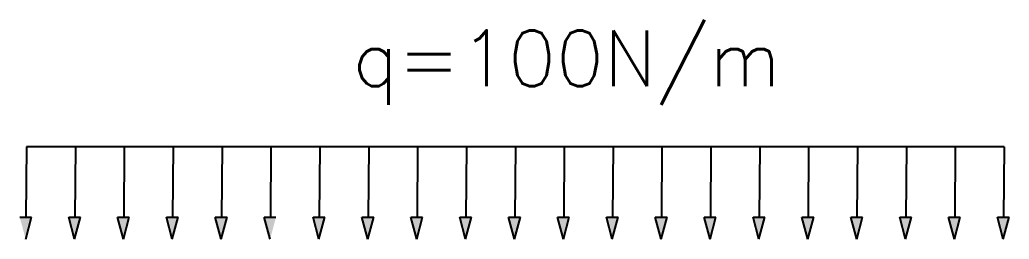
# Model space of a CAD drawing. Extents: x -3236 to -206, y -707 to -1.
# Drawn here: x -3236.3 to -3094.6, y -262.9 to -231.4 of the extents above; entities that cross this region are included whole.
import ezdxf

# ---------------------------------------------------------------- set-up
doc = ezdxf.new("R2010")
doc.units = 0
doc.header["$MEASUREMENT"] = 0
doc.styles.get("Standard").update_dxf_attribs({"font": 'txt.shx', "height": 8})

msp = doc.modelspace()

# ---------------------------------------------------------------- hatches: boundary and pattern name
h = msp.add_hatch(color=256)
h.dxf.hatch_style = 1
h.paths.add_polyline_path([(-3234.60295, -259.71602), (-3236.28962, -259.71602), (-3235.44628, -262.86339)])
h = msp.add_hatch(color=256)
h.dxf.hatch_style = 1
h.paths.add_polyline_path([(-3227.60295, -259.71602), (-3229.28962, -259.71602), (-3228.44628, -262.86339)])
h = msp.add_hatch(color=256)
h.dxf.hatch_style = 1
h.paths.add_polyline_path([(-3220.60295, -259.71602), (-3222.28962, -259.71602), (-3221.44628, -262.86339)])
h = msp.add_hatch(color=256)
h.dxf.hatch_style = 1
h.paths.add_polyline_path([(-3213.60295, -259.71602), (-3215.28962, -259.71602), (-3214.44628, -262.86339)])
h = msp.add_hatch(color=256)
h.dxf.hatch_style = 1
h.paths.add_polyline_path([(-3206.60295, -259.71602), (-3208.28962, -259.71602), (-3207.44628, -262.86339)])
h = msp.add_hatch(color=256)
h.dxf.hatch_style = 1
h.paths.add_polyline_path([(-3199.60295, -259.71602), (-3201.28962, -259.71602), (-3200.44628, -262.86339)])
h = msp.add_hatch(color=256)
h.dxf.hatch_style = 1
h.paths.add_polyline_path([(-3192.60295, -259.71602), (-3194.28962, -259.71602), (-3193.44628, -262.86339)])
h = msp.add_hatch(color=256)
h.dxf.hatch_style = 1
h.paths.add_polyline_path([(-3185.60295, -259.71602), (-3187.28962, -259.71602), (-3186.44628, -262.86339)])
h = msp.add_hatch(color=256)
h.dxf.hatch_style = 1
h.paths.add_polyline_path([(-3178.60295, -259.71602), (-3180.28962, -259.71602), (-3179.44628, -262.86339)])
h = msp.add_hatch(color=256)
h.dxf.hatch_style = 1
h.paths.add_polyline_path([(-3171.60295, -259.71602), (-3173.28962, -259.71602), (-3172.44628, -262.86339)])
h = msp.add_hatch(color=256)
h.dxf.hatch_style = 1
h.paths.add_polyline_path([(-3164.60295, -259.71602), (-3166.28962, -259.71602), (-3165.44628, -262.86339)])
h = msp.add_hatch(color=256)
h.dxf.hatch_style = 1
h.paths.add_polyline_path([(-3164.60295, -259.71602), (-3166.28962, -259.71602), (-3165.44628, -262.86339)])
h = msp.add_hatch(color=256)
h.dxf.hatch_style = 1
h.paths.add_polyline_path([(-3157.60295, -259.71602), (-3159.28962, -259.71602), (-3158.44628, -262.86339)])
h = msp.add_hatch(color=256)
h.dxf.hatch_style = 1
h.paths.add_polyline_path([(-3150.60295, -259.71602), (-3152.28962, -259.71602), (-3151.44628, -262.86339)])
h = msp.add_hatch(color=256)
h.dxf.hatch_style = 1
h.paths.add_polyline_path([(-3143.60295, -259.71602), (-3145.28962, -259.71602), (-3144.44628, -262.86339)])
h = msp.add_hatch(color=256)
h.dxf.hatch_style = 1
h.paths.add_polyline_path([(-3136.60295, -259.71602), (-3138.28962, -259.71602), (-3137.44628, -262.86339)])
h = msp.add_hatch(color=256)
h.dxf.hatch_style = 1
h.paths.add_polyline_path([(-3129.60295, -259.71602), (-3131.28962, -259.71602), (-3130.44628, -262.86339)])
h = msp.add_hatch(color=256)
h.dxf.hatch_style = 1
h.paths.add_polyline_path([(-3122.60295, -259.71602), (-3124.28962, -259.71602), (-3123.44628, -262.86339)])
h = msp.add_hatch(color=256)
h.dxf.hatch_style = 1
h.paths.add_polyline_path([(-3115.60295, -259.71602), (-3117.28962, -259.71602), (-3116.44628, -262.86339)])
h = msp.add_hatch(color=256)
h.dxf.hatch_style = 1
h.paths.add_polyline_path([(-3108.60295, -259.71602), (-3110.28962, -259.71602), (-3109.44628, -262.86339)])
h = msp.add_hatch(color=256)
h.dxf.hatch_style = 1
h.paths.add_polyline_path([(-3101.60295, -259.71602), (-3103.28962, -259.71602), (-3102.44628, -262.86339)])
h = msp.add_hatch(color=256)
h.dxf.hatch_style = 1
h.paths.add_polyline_path([(-3094.60295, -259.71602), (-3096.28962, -259.71602), (-3095.44628, -262.86339)])

# ---------------------------------------------------------------- linework, layer by layer
for p, q in [((-3235.32591, -249.63386), (-3235.40162, -259.71602)), ((-3095.32591, -249.63386), (-3235.32591, -249.63386)), ((-3228.32591, -249.63386), (-3228.40162, -259.71602)), ((-3221.32591, -249.63386), (-3221.40162, -259.71602)), ((-3214.32591, -249.63386), (-3214.40162, -259.71602)), ((-3207.32591, -249.63386), (-3207.40162, -259.71602)), ((-3200.32591, -249.63386), (-3200.40162, -259.71602)), ((-3193.32591, -249.63386), (-3193.40162, -259.71602)), ((-3186.32591, -249.63386), (-3186.40162, -259.71602)), ((-3179.32591, -249.63386), (-3179.40162, -259.71602)), ((-3172.32591, -249.63386), (-3172.40162, -259.71602)), ((-3165.32591, -249.63386), (-3165.40162, -259.71602)), ((-3165.32591, -249.63386), (-3165.40162, -259.71602)), ((-3158.32591, -249.63386), (-3158.40162, -259.71602)), ((-3151.32591, -249.63386), (-3151.40162, -259.71602)), ((-3144.32591, -249.63386), (-3144.40162, -259.71602)), ((-3137.32591, -249.63386), (-3137.40162, -259.71602)), ((-3130.32591, -249.63386), (-3130.40162, -259.71602)), ((-3123.32591, -249.63386), (-3123.40162, -259.71602)), ((-3116.32591, -249.63386), (-3116.40162, -259.71602)), ((-3109.32591, -249.63386), (-3109.40162, -259.71602)), ((-3102.32591, -249.63386), (-3102.40162, -259.71602)), ((-3095.32591, -249.63386), (-3095.40162, -259.71602)), ((-3236.28962, -259.71602), (-3234.60295, -259.71602)), ((-3236.28962, -259.71602), (-3234.60295, -259.71602)), ((-3235.44628, -262.86339), (-3234.60295, -259.71602)), ((-3235.44628, -262.86339), (-3234.60295, -259.71602)), ((-3228.44628, -262.86339), (-3229.28962, -259.71602)), ((-3229.28962, -259.71602), (-3227.60295, -259.71602)), ((-3228.44628, -262.86339), (-3227.60295, -259.71602)), ((-3221.44628, -262.86339), (-3222.28962, -259.71602)), ((-3222.28962, -259.71602), (-3220.60295, -259.71602)), ((-3221.44628, -262.86339), (-3220.60295, -259.71602)), ((-3214.44628, -262.86339), (-3215.28962, -259.71602)), ((-3215.28962, -259.71602), (-3213.60295, -259.71602)), ((-3214.44628, -262.86339), (-3213.60295, -259.71602)), ((-3207.44628, -262.86339), (-3208.28962, -259.71602)), ((-3208.28962, -259.71602), (-3206.60295, -259.71602)), ((-3207.44628, -262.86339), (-3206.60295, -259.71602)), ((-3200.44628, -262.86339), (-3201.28962, -259.71602)), ((-3201.28962, -259.71602), (-3199.60295, -259.71602)), ((-3193.44628, -262.86339), (-3194.28962, -259.71602)), ((-3194.28962, -259.71602), (-3192.60295, -259.71602)), ((-3193.44628, -262.86339), (-3192.60295, -259.71602)), ((-3186.44628, -262.86339), (-3187.28962, -259.71602)), ((-3187.28962, -259.71602), (-3185.60295, -259.71602)), ((-3186.44628, -262.86339), (-3185.60295, -259.71602)), ((-3179.44628, -262.86339), (-3180.28962, -259.71602)), ((-3180.28962, -259.71602), (-3178.60295, -259.71602)), ((-3179.44628, -262.86339), (-3178.60295, -259.71602)), ((-3172.44628, -262.86339), (-3173.28962, -259.71602)), ((-3173.28962, -259.71602), (-3171.60295, -259.71602)), ((-3172.44628, -262.86339), (-3171.60295, -259.71602)), ((-3165.44628, -262.86339), (-3166.28962, -259.71602)), ((-3166.28962, -259.71602), (-3164.60295, -259.71602)), ((-3165.44628, -262.86339), (-3166.28962, -259.71602)), ((-3166.28962, -259.71602), (-3164.60295, -259.71602)), ((-3165.44628, -262.86339), (-3164.60295, -259.71602)), ((-3165.44628, -262.86339), (-3164.60295, -259.71602)), ((-3158.44628, -262.86339), (-3159.28962, -259.71602)), ((-3159.28962, -259.71602), (-3157.60295, -259.71602)), ((-3158.44628, -262.86339), (-3157.60295, -259.71602)), ((-3151.44628, -262.86339), (-3152.28962, -259.71602)), ((-3152.28962, -259.71602), (-3150.60295, -259.71602)), ((-3151.44628, -262.86339), (-3150.60295, -259.71602)), ((-3144.44628, -262.86339), (-3145.28962, -259.71602)), ((-3145.28962, -259.71602), (-3143.60295, -259.71602)), ((-3144.44628, -262.86339), (-3143.60295, -259.71602)), ((-3137.44628, -262.86339), (-3138.28962, -259.71602)), ((-3138.28962, -259.71602), (-3136.60295, -259.71602)), ((-3137.44628, -262.86339), (-3136.60295, -259.71602)), ((-3130.44628, -262.86339), (-3131.28962, -259.71602)), ((-3131.28962, -259.71602), (-3129.60295, -259.71602)), ((-3130.44628, -262.86339), (-3131.28962, -259.71602)), ((-3131.28962, -259.71602), (-3129.60295, -259.71602)), ((-3130.44628, -262.86339), (-3129.60295, -259.71602)), ((-3130.44628, -262.86339), (-3129.60295, -259.71602)), ((-3123.44628, -262.86339), (-3124.28962, -259.71602)), ((-3124.28962, -259.71602), (-3122.60295, -259.71602)), ((-3123.44628, -262.86339), (-3122.60295, -259.71602)), ((-3116.44628, -262.86339), (-3117.28962, -259.71602)), ((-3117.28962, -259.71602), (-3115.60295, -259.71602)), ((-3116.44628, -262.86339), (-3115.60295, -259.71602)), ((-3109.44628, -262.86339), (-3110.28962, -259.71602)), ((-3110.28962, -259.71602), (-3108.60295, -259.71602)), ((-3109.44628, -262.86339), (-3108.60295, -259.71602)), ((-3102.44628, -262.86339), (-3103.28962, -259.71602)), ((-3103.28962, -259.71602), (-3101.60295, -259.71602)), ((-3102.44628, -262.86339), (-3101.60295, -259.71602)), ((-3095.44628, -262.86339), (-3096.28962, -259.71602)), ((-3096.28962, -259.71602), (-3094.60295, -259.71602)), ((-3095.44628, -262.86339), (-3094.60295, -259.71602))]:
    msp.add_line(p, q)

# ---------------------------------------------------------------- texts
at = {"insert": (-3188.65029, -232.93118), "char_height": 8, "attachment_point": 1}
msp.add_mtext_dynamic_manual_height_columns('q=100N/m', width=41.7774276, gutter_width=40, heights=[0], dxfattribs=at)

doc.saveas('drawing.dxf')
